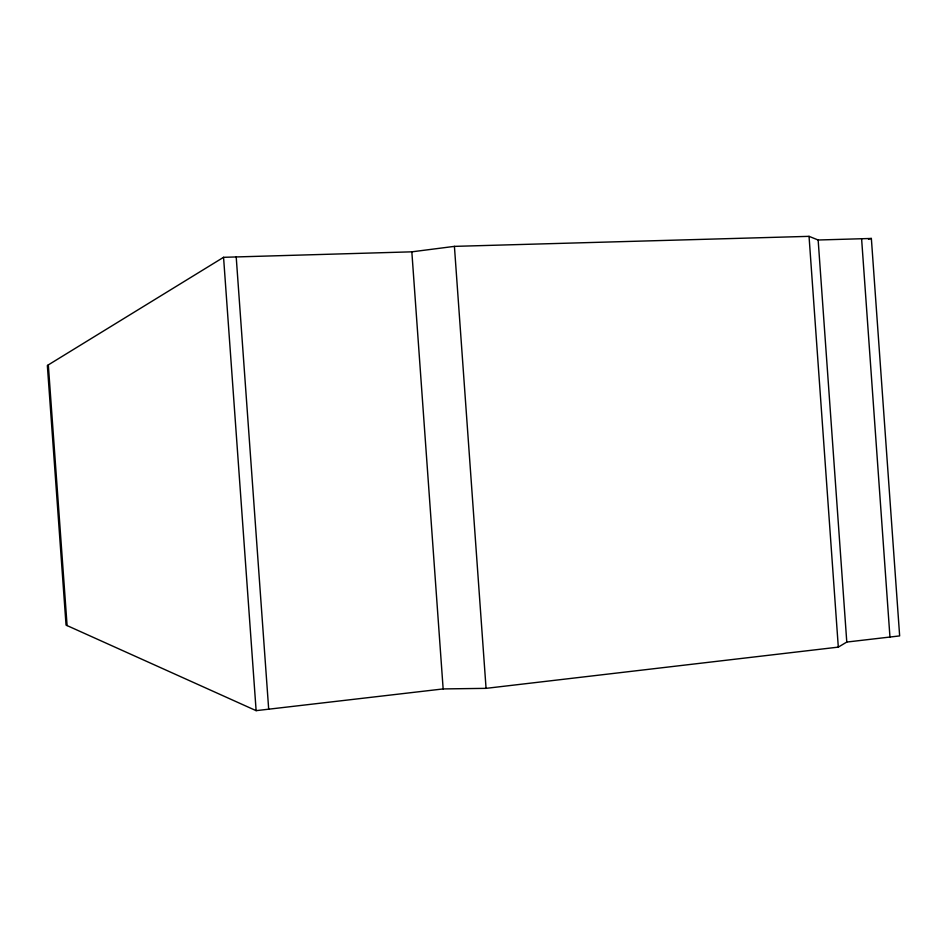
<?xml version="1.0" encoding="UTF-8"?>
<svg xmlns="http://www.w3.org/2000/svg" width="947" height="947" viewBox="0 0 947 947"><rect width="100%" height="100%" fill="white"/><g stroke="black" fill="none" stroke-linecap="round" stroke-linejoin="round"><path stroke-width="1.42" d="M223.563 257.312L47.35 365.495L66.053 625.115L256.128 710.652L443.149 688.931L486.06 688.351L838.308 647.121L846.784 642.054L899.65 635.911L871.358 238.455L818.149 240.005L809.046 236.348L454.418 246.374L411.838 251.831L223.563 257.312L256.128 710.652M868.494 239.189L871.358 238.455M48.321 364.891L67.095 625.588M861.604 238.739L889.955 637.035M818.149 240.005L846.784 642.054M809.046 236.348L838.308 647.121M454.418 246.374L486.06 688.351M411.838 251.831L443.149 688.931M236.205 256.945L268.688 709.196"/></g></svg>
